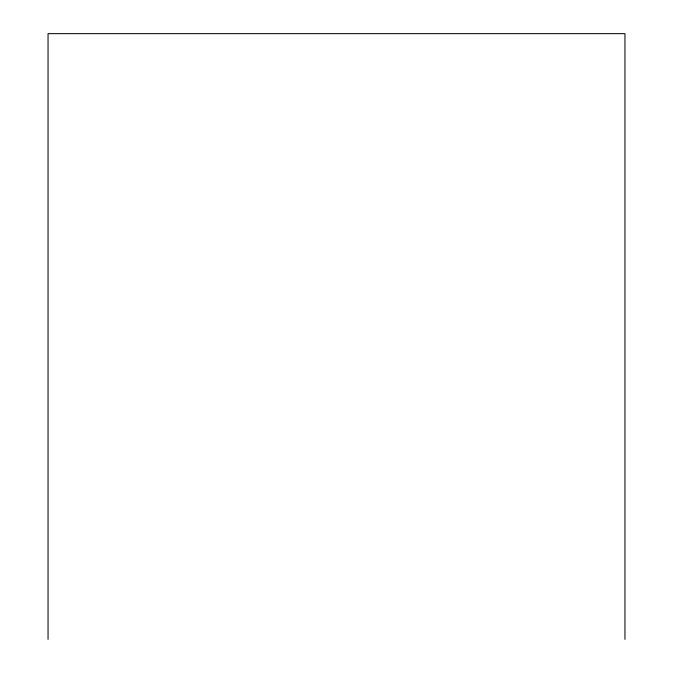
<?xml version="1.0" encoding="UTF-8"?>
<svg xmlns="http://www.w3.org/2000/svg" width="673" height="673" viewBox="0 0 673 673"><rect width="100%" height="100%" fill="white"/><g stroke="black" fill="none" stroke-linecap="round" stroke-linejoin="round"><path stroke-width="1.01" d="M624.956 639.35L624.956 33.65L48.044 33.65L48.044 639.35"/></g></svg>
